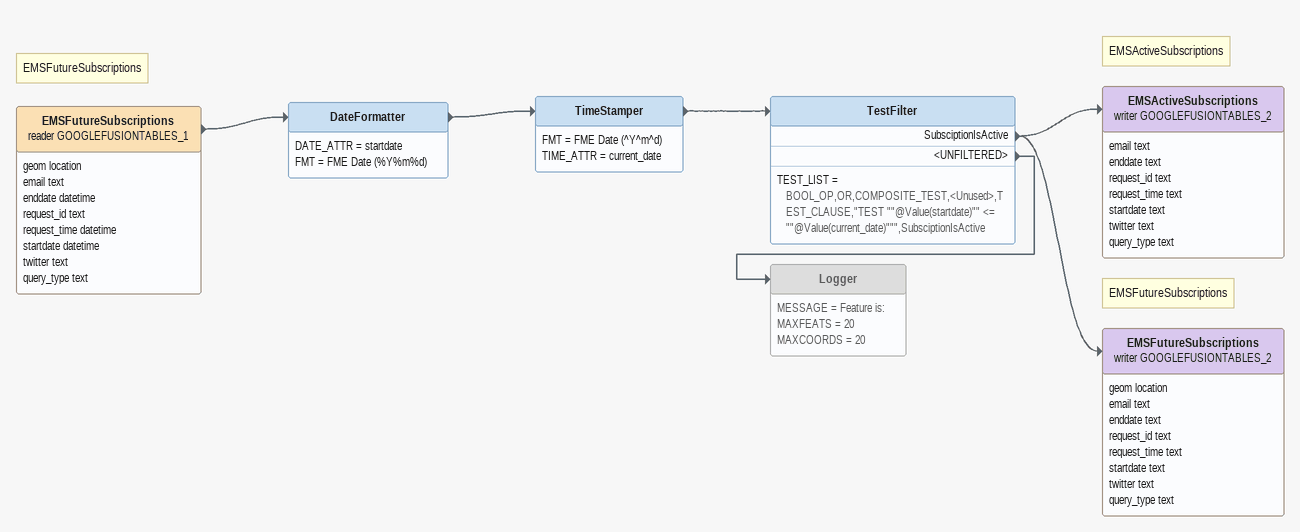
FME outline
Note: EMSFutureSubscriptions
EMSFutureSubscriptions (reader GOOGLEFUSIONTABLES_1)
    attributes: geom location, email text, enddate datetime, request_id text, request_time datetime, startdate datetime, twitter text, query_type text
    -> DateFormatter
DateFormatter
    DATE_ATTR = startdate
    FMT = FME Date (%Y%m%d)
    -> TimeStamper
TimeStamper
    FMT = FME Date (^Y^m^d)
    TIME_ATTR = current_date
    -> TestFilter
TestFilter
    TEST_LIST = BOOL_OP,OR,COMPOSITE_TEST,<Unused>,TEST_CLAUSE,"TEST ""@Value(startdate)"" <= ""@Value(current_date)""",SubsciptionIsActive
    SubsciptionIsActive -> EMSActiveSubscriptions (writer GOOGLEFUSIONTABLES_2)
    SubsciptionIsActive -> EMSFutureSubscriptions (writer GOOGLEFUSIONTABLES_2)
    <UNFILTERED> -> Logger
Note: EMSActiveSubscriptions
EMSActiveSubscriptions (writer GOOGLEFUSIONTABLES_2)
    attributes: email text, enddate text, request_id text, request_time text, startdate text, twitter text, query_type text
Logger [off]
    MESSAGE = Feature is:
    MAXFEATS = 20
    MAXCOORDS = 20
Note: EMSFutureSubscriptions
EMSFutureSubscriptions (writer GOOGLEFUSIONTABLES_2)
    attributes: geom location, email text, enddate text, request_id text, request_time text, startdate text, twitter text, query_type text
